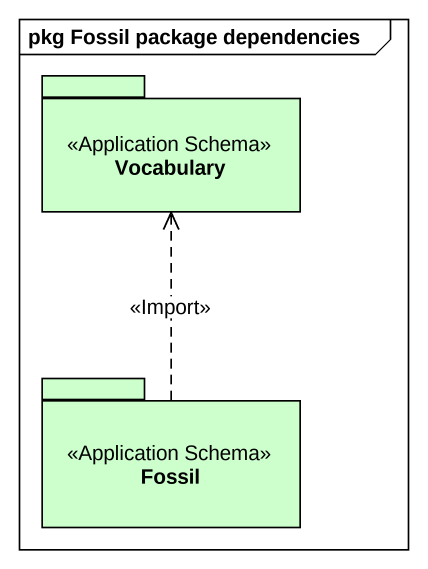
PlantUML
@startuml
mainframe pkg Fossil package dependencies
package Vocabulary <<Application Schema>> #CCFFCC {
}
package Fossil <<Application Schema>> #CCFFCC {
}
Fossil .up.> Vocabulary : <<Import>>
@enduml
